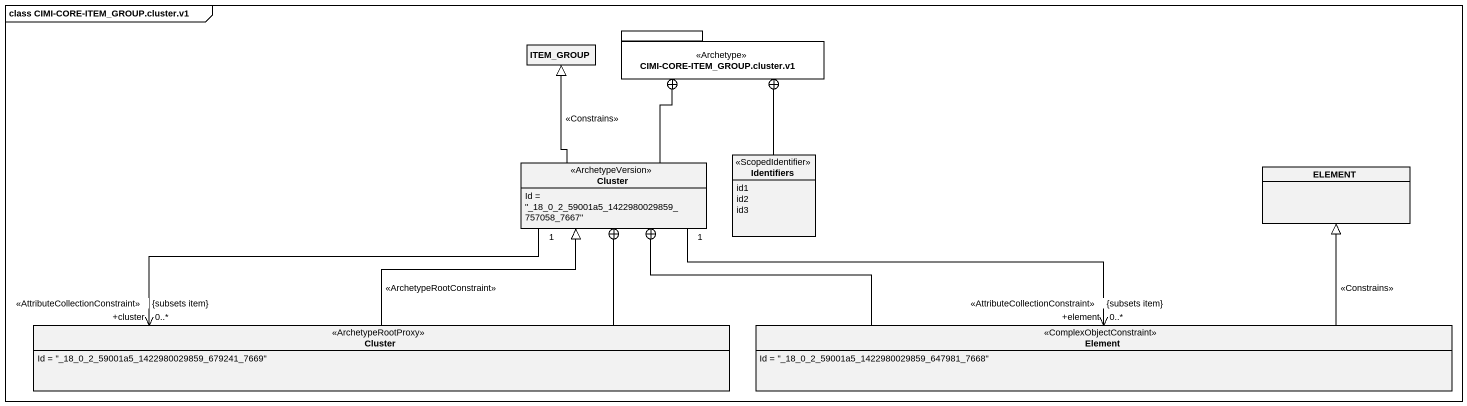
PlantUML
@startuml
mainframe class CIMI-CORE-ITEM_GROUP.cluster.v1
hide circle
hide empty members
package "CIMI-CORE-ITEM_GROUP.cluster.v1" as CIMI_CORE_ITEM_GROUP <<Archetype>> {
}
class ITEM_GROUP
enum Identifiers <<ScopedIdentifier>> {
  id1
  id2
  id3
}
class Cluster <<ArchetypeVersion>> {
  Id = "_18_0_2_59001a5_1422980029859_757058_7667"
}
class ELEMENT
class "Cluster" as Cluster_2 <<ArchetypeRootProxy>> {
  Id = "_18_0_2_59001a5_1422980029859_679241_7669"
}
class Element <<ComplexObjectConstraint>> {
  Id = "_18_0_2_59001a5_1422980029859_647981_7668"
}
Identifiers -up-+ CIMI_CORE_ITEM_GROUP
Cluster -up-+ CIMI_CORE_ITEM_GROUP
Cluster -up-|> ITEM_GROUP : <<Constrains>>
Cluster_2 -up-|> Cluster : <<ArchetypeRootConstraint>>
Cluster_2 "+cluster\n<<AttributeCollectionConstraint>>\n0..*\n{subsets item}" <-up- "1" Cluster
Cluster_2 -up-+ Cluster
Element "+element\n<<AttributeCollectionConstraint>>\n0..*\n{subsets item}" <-left- "1" Cluster
Element -left-+ Cluster
Element -up-|> ELEMENT : <<Constrains>>
@enduml
